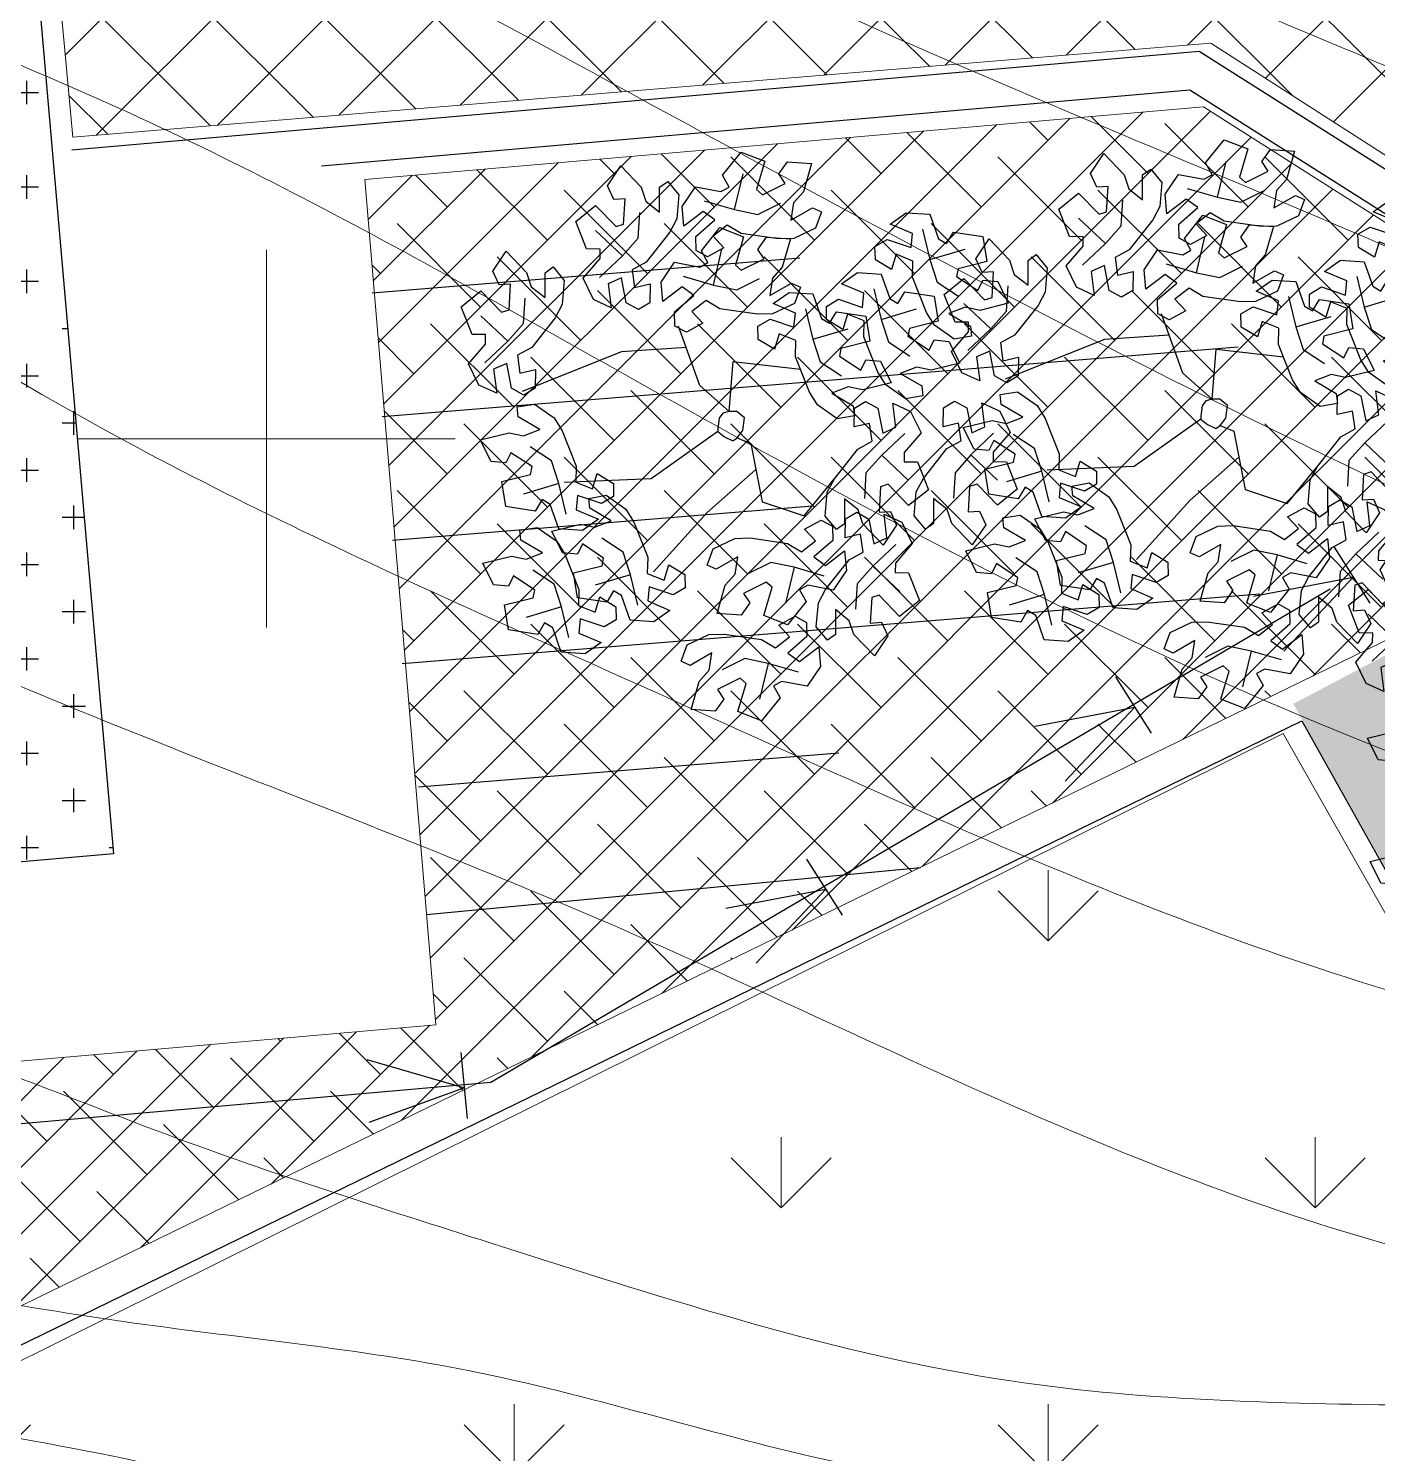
# Model space of a CAD drawing. Header units: millimetres. Extents: x 5637 to 6048, y 3385 to 3927.
# Drawn here: x 5714.48 to 5725.2, y 3628.19 to 3639.51 of the extents above; entities that cross this region are included whole.
import ezdxf

# ---------------------------------------------------------------- set-up
doc = ezdxf.new("R2010")
doc.units = ezdxf.units.MM
doc.layers.add('Contour Lines', color=253, linetype='Continuous')
doc.layers.add('net', color=250, linetype='Continuous')
doc.layers.add('dr', color=7, linetype='Continuous', lineweight=30, true_color=0x424d8a)
for name, color, linetype, lineweight in [('ground 1', 7, 'Continuous', 30), ('hatch', 253, 'Continuous', 13), ('project gr', 250, 'Continuous', 30), ('road', 19, 'Continuous', 30)]:
    doc.layers.add(name, color=color, linetype=linetype, lineweight=lineweight)
doc.layers.add('plants1', color=7, linetype='Continuous', true_color=0x89ee5d)
pattern_1 = [(45, (2816.3681, -1263.7476), (-0.265165043, 0.265165043), []), (135, (2816.3681, -1263.7476), (-0.79549513, 0.265165043), [0.9375, -0.5625])]

# ---------------------------------------------------------------- blocks, each defined once
blk = doc.blocks.new('net')
at = {"layer": 'ground 1', "color": 3, "lineweight": 15}
for p, q in [((0, 3), (0, -3)), ((0, 0), (-3, 0)), ((0, 0), (3, 0))]:
    blk.add_line(p, q, dxfattribs=at)
blk = doc.blocks.new('212')
at = {"color": 48, "linetype": 'Continuous'}
for p, q in [((2813.16, 4856.989), (2813.307, 4857.173)), ((2813.307, 4857.173), (2813.495, 4857.1)), ((2813.495, 4857.1), (2813.43, 4856.875)), ((2813.608, 4857), (2813.677, 4857.096)), ((2813.677, 4857.096), (2813.867, 4857.083)), ((2812.246, 4856.905), (2812.352, 4857.064)), ((2812.352, 4857.064), (2812.514, 4856.895)), ((2813.212, 4856.895), (2813.16, 4856.989)), ((2813.16, 4856.989), (2813.16, 4856.989)), ((2813.255, 4856.716), (2813.323, 4857.001)), ((2813.658, 4856.924), (2813.608, 4857)), ((2813.867, 4857.083), (2813.802, 4856.858)), ((2812.295, 4856.797), (2812.246, 4856.905)), ((2812.514, 4856.895), (2812.551, 4856.783)), ((2812.66, 4856.894), (2812.725, 4856.94)), ((2812.66, 4856.696), (2812.66, 4856.894)), ((2812.725, 4856.94), (2812.813, 4856.833)), ((2812.838, 4856.74), (2812.944, 4856.897)), ((2812.944, 4856.897), (2813.146, 4856.859)), ((2813.146, 4856.859), (2813.212, 4856.895)), ((2813.43, 4856.875), (2813.477, 4856.833)), ((2813.477, 4856.833), (2813.658, 4856.924)), ((2811.994, 4856.623), (2812.151, 4856.749)), ((2812.151, 4856.749), (2812.314, 4856.581)), ((2812.386, 4856.803), (2812.295, 4856.797)), ((2812.374, 4856.601), (2812.386, 4856.803)), ((2812.551, 4856.783), (2812.66, 4856.696)), ((2812.813, 4856.833), (2812.797, 4856.642)), ((2813.015, 4856.787), (2813.255, 4856.716)), ((2813.44, 4856.678), (2813.621, 4856.768)), ((2813.724, 4856.77), (2813.703, 4856.632)), ((2813.802, 4856.858), (2813.724, 4856.77)), ((2812.49, 4856.49), (2812.502, 4856.693)), ((2812.797, 4856.642), (2812.74, 4856.536)), ((2812.853, 4856.586), (2812.838, 4856.74)), ((2813.006, 4856.701), (2812.853, 4856.586)), ((2813.098, 4856.635), (2813.006, 4856.701)), ((2813.255, 4856.716), (2813.44, 4856.678)), ((2813.703, 4856.632), (2813.875, 4856.731)), ((2813.875, 4856.731), (2813.947, 4856.699)), ((2813.947, 4856.699), (2813.899, 4856.569)), ((2814.492, 4856.602), (2814.619, 4856.692)), ((2814.619, 4856.692), (2814.808, 4856.679)), ((2814.808, 4856.679), (2814.876, 4856.485)), ((2812.08, 4856.404), (2811.994, 4856.623)), ((2812.364, 4856.35), (2812.151, 4856.551)), ((2812.314, 4856.581), (2812.374, 4856.601)), ((2812.74, 4856.536), (2812.554, 4856.3)), ((2812.947, 4856.502), (2813.098, 4856.635)), ((2812.992, 4856.389), (2813.139, 4856.573)), ((2813.197, 4856.594), (2813.085, 4856.506)), ((2813.139, 4856.573), (2813.327, 4856.501)), ((2813.307, 4856.527), (2813.197, 4856.594)), ((2813.605, 4856.484), (2813.307, 4856.527)), ((2813.899, 4856.569), (2813.725, 4856.487)), ((2814.669, 4856.527), (2814.492, 4856.602)), ((2814.658, 4856.414), (2814.669, 4856.527)), ((2814.748, 4856.562), (2814.806, 4856.319)), ((2814.94, 4856.446), (2814.995, 4856.538)), ((2814.995, 4856.538), (2814.995, 4856.538)), ((2814.995, 4856.538), (2815.228, 4856.503)), ((2812.364, 4856.35), (2812.49, 4856.49)), ((2812.949, 4856.391), (2812.947, 4856.502)), ((2812.947, 4856.502), (2812.947, 4856.502)), ((2813.171, 4856.413), (2813.04, 4856.341)), ((2813.085, 4856.506), (2813.171, 4856.413)), ((2813.327, 4856.501), (2813.262, 4856.276)), ((2813.44, 4856.4), (2813.509, 4856.497)), ((2813.509, 4856.497), (2813.699, 4856.484)), ((2813.725, 4856.487), (2813.605, 4856.484)), ((2813.699, 4856.484), (2813.634, 4856.259)), ((2814.371, 4856.422), (2814.467, 4856.479)), ((2814.374, 4856.318), (2814.371, 4856.422)), ((2814.467, 4856.479), (2814.467, 4856.479)), ((2814.467, 4856.479), (2814.658, 4856.414)), ((2814.876, 4856.485), (2814.94, 4856.446)), ((2815.228, 4856.503), (2815.259, 4856.304)), ((2811.335, 4856.226), (2811.441, 4856.385)), ((2811.441, 4856.385), (2811.603, 4856.216)), ((2812.052, 4856.172), (2812.186, 4856.327)), ((2812.187, 4856.402), (2812.08, 4856.404)), ((2812.08, 4856.404), (2812.08, 4856.404)), ((2812.182, 4856.178), (2812.364, 4856.35)), ((2812.186, 4856.327), (2812.187, 4856.402)), ((2812.554, 4856.3), (2812.441, 4856.239)), ((2812.671, 4856.141), (2812.777, 4856.298)), ((2812.777, 4856.298), (2812.979, 4856.26)), ((2813.04, 4856.341), (2812.949, 4856.391)), ((2812.979, 4856.26), (2813.044, 4856.296)), ((2813.044, 4856.296), (2812.992, 4856.389)), ((2812.992, 4856.389), (2812.992, 4856.389)), ((2813.087, 4856.116), (2813.155, 4856.402)), ((2813.309, 4856.234), (2813.49, 4856.324)), ((2813.49, 4856.324), (2813.44, 4856.4)), ((2814.502, 4856.24), (2814.374, 4856.318)), ((2814.539, 4856.361), (2814.502, 4856.24)), ((2814.672, 4856.308), (2814.539, 4856.361)), ((2814.669, 4856.18), (2814.672, 4856.308)), ((2814.806, 4856.319), (2815.087, 4856.403)), ((2814.806, 4856.319), (2814.865, 4856.14)), ((2815.259, 4856.304), (2815.031, 4856.247)), ((2811.384, 4856.118), (2811.335, 4856.226)), ((2811.603, 4856.216), (2811.64, 4856.104)), ((2811.749, 4856.017), (2811.75, 4856.215)), ((2811.75, 4856.215), (2811.814, 4856.261)), ((2811.814, 4856.261), (2811.902, 4856.154)), ((2812.441, 4856.239), (2812.461, 4856.097)), ((2812.847, 4856.188), (2813.087, 4856.116)), ((2813.262, 4856.276), (2813.309, 4856.234)), ((2813.634, 4856.259), (2813.556, 4856.171)), ((2814.106, 4856.127), (2814.232, 4856.217)), ((2814.232, 4856.217), (2814.421, 4856.204)), ((2814.421, 4856.204), (2814.489, 4856.01)), ((2815.031, 4856.247), (2815.019, 4856.186)), ((2815.019, 4856.186), (2815.188, 4856.074)), ((2811.083, 4855.944), (2811.24, 4856.07)), ((2811.24, 4856.07), (2811.403, 4855.901)), ((2811.475, 4856.124), (2811.384, 4856.118)), ((2811.463, 4855.921), (2811.475, 4856.124)), ((2811.64, 4856.104), (2811.749, 4856.017)), ((2811.902, 4856.154), (2811.886, 4855.963)), ((2812.135, 4856.001), (2812.052, 4856.172)), ((2812.356, 4856.174), (2812.252, 4856.127)), ((2812.252, 4856.127), (2812.276, 4855.937)), ((2812.395, 4855.976), (2812.356, 4856.174)), ((2812.461, 4856.097), (2812.584, 4856.126)), ((2812.584, 4856.126), (2812.581, 4855.976)), ((2812.685, 4855.986), (2812.671, 4856.141)), ((2812.838, 4856.102), (2812.685, 4855.986)), ((2812.931, 4856.035), (2812.838, 4856.102)), ((2813.087, 4856.116), (2813.272, 4856.078)), ((2813.272, 4856.078), (2813.453, 4856.169)), ((2813.556, 4856.171), (2813.535, 4856.033)), ((2813.535, 4856.033), (2813.707, 4856.132)), ((2813.707, 4856.132), (2813.779, 4856.099)), ((2813.779, 4856.099), (2813.731, 4855.969)), ((2814.282, 4856.052), (2814.106, 4856.127)), ((2814.361, 4856.087), (2814.419, 4855.844)), ((2814.78, 4855.9), (2814.669, 4856.18)), ((2814.865, 4856.14), (2815.034, 4856.028)), ((2815.188, 4856.074), (2815.228, 4856.156)), ((2815.228, 4856.156), (2815.346, 4856.144)), ((2815.346, 4856.144), (2815.43, 4855.972)), ((2811.579, 4855.811), (2811.591, 4856.014)), ((2811.886, 4855.963), (2811.829, 4855.857)), ((2812.276, 4855.937), (2812.135, 4856.001)), ((2812.493, 4855.922), (2812.395, 4855.976)), ((2812.395, 4855.976), (2812.395, 4855.976)), ((2812.581, 4855.976), (2812.493, 4855.922)), ((2812.779, 4855.903), (2812.931, 4856.035)), ((2813.029, 4855.995), (2812.917, 4855.906)), ((2813.139, 4855.928), (2813.029, 4855.995)), ((2813.731, 4855.969), (2813.557, 4855.888)), ((2813.562, 4855.969), (2813.689, 4856.059)), ((2813.739, 4855.894), (2813.562, 4855.969)), ((2813.689, 4856.059), (2813.878, 4856.046)), ((2813.878, 4856.046), (2813.946, 4855.852)), ((2813.985, 4855.946), (2814.08, 4856.004)), ((2814.08, 4856.004), (2814.08, 4856.004)), ((2814.08, 4856.004), (2814.271, 4855.939)), ((2814.271, 4855.939), (2814.282, 4856.052)), ((2814.489, 4856.01), (2814.553, 4855.971)), ((2814.553, 4855.971), (2814.608, 4856.063)), ((2814.608, 4856.063), (2814.608, 4856.063)), ((2814.608, 4856.063), (2814.841, 4856.028)), ((2814.841, 4856.028), (2814.872, 4855.829)), ((2815.43, 4855.972), (2815.203, 4855.916)), ((2811.169, 4855.725), (2811.083, 4855.944)), ((2811.453, 4855.67), (2811.24, 4855.872)), ((2811.403, 4855.901), (2811.463, 4855.921)), ((2811.829, 4855.857), (2811.643, 4855.621)), ((2812.781, 4855.791), (2812.779, 4855.903)), ((2812.779, 4855.903), (2812.779, 4855.903)), ((2812.917, 4855.906), (2813.003, 4855.814)), ((2813.437, 4855.885), (2813.139, 4855.928)), ((2813.557, 4855.888), (2813.437, 4855.885)), ((2813.441, 4855.789), (2813.537, 4855.846)), ((2813.537, 4855.846), (2813.537, 4855.846)), ((2813.537, 4855.846), (2813.727, 4855.781)), ((2813.727, 4855.781), (2813.739, 4855.894)), ((2813.818, 4855.929), (2813.876, 4855.686)), ((2813.946, 4855.852), (2814.01, 4855.813)), ((2813.987, 4855.843), (2813.985, 4855.946)), ((2814.115, 4855.765), (2813.987, 4855.843)), ((2814.01, 4855.813), (2814.065, 4855.905)), ((2814.065, 4855.905), (2814.065, 4855.905)), ((2814.065, 4855.905), (2814.298, 4855.87)), ((2814.152, 4855.886), (2814.115, 4855.765)), ((2814.285, 4855.833), (2814.152, 4855.886)), ((2814.298, 4855.87), (2814.329, 4855.671)), ((2814.419, 4855.844), (2814.701, 4855.928)), ((2814.419, 4855.844), (2814.479, 4855.665)), ((2814.843, 4855.798), (2814.78, 4855.9)), ((2815.088, 4855.94), (2814.958, 4855.89)), ((2814.958, 4855.89), (2815.129, 4855.79)), ((2815.203, 4855.916), (2815.088, 4855.94)), ((2811.453, 4855.67), (2811.579, 4855.811)), ((2812.872, 4855.742), (2812.781, 4855.791)), ((2812.978, 4855.318), (2812.811, 4855.791)), ((2813.003, 4855.814), (2812.872, 4855.742)), ((2813.444, 4855.685), (2813.441, 4855.789)), ((2813.876, 4855.686), (2814.157, 4855.77)), ((2814.282, 4855.705), (2814.285, 4855.833)), ((2814.645, 4855.772), (2814.632, 4855.711)), ((2814.872, 4855.829), (2814.645, 4855.772)), ((2815, 4855.688), (2814.843, 4855.798)), ((2815.129, 4855.79), (2815.137, 4855.711)), ((2811.141, 4855.492), (2811.275, 4855.648)), ((2811.276, 4855.723), (2811.169, 4855.725)), ((2811.169, 4855.725), (2811.169, 4855.725)), ((2811.271, 4855.499), (2811.453, 4855.67)), ((2811.275, 4855.648), (2811.276, 4855.723)), ((2811.643, 4855.621), (2811.53, 4855.56)), ((2812.872, 4855.62), (2812.357, 4855.587)), ((2813.572, 4855.607), (2813.444, 4855.685)), ((2813.609, 4855.728), (2813.572, 4855.607)), ((2813.742, 4855.675), (2813.609, 4855.728)), ((2813.739, 4855.547), (2813.742, 4855.675)), ((2813.876, 4855.686), (2813.935, 4855.507)), ((2814.329, 4855.671), (2814.101, 4855.614)), ((2814.393, 4855.425), (2814.282, 4855.705)), ((2814.479, 4855.665), (2814.648, 4855.553)), ((2814.632, 4855.711), (2814.801, 4855.599)), ((2814.801, 4855.599), (2814.842, 4855.681)), ((2814.842, 4855.681), (2814.959, 4855.669)), ((2814.959, 4855.669), (2815.044, 4855.497)), ((2815.137, 4855.711), (2815, 4855.688)), ((2811.53, 4855.56), (2811.55, 4855.418)), ((2812.357, 4855.587), (2811.568, 4855.27)), ((2813.213, 4855.112), (2813.244, 4855.51)), ((2813.244, 4855.51), (2813.778, 4855.448)), ((2813.85, 4855.267), (2813.739, 4855.547)), ((2813.935, 4855.507), (2814.104, 4855.395)), ((2814.101, 4855.614), (2814.089, 4855.553)), ((2814.089, 4855.553), (2814.258, 4855.441)), ((2814.258, 4855.441), (2814.298, 4855.523)), ((2814.298, 4855.523), (2814.416, 4855.511)), ((2814.416, 4855.511), (2814.5, 4855.339)), ((2811.224, 4855.322), (2811.141, 4855.492)), ((2811.445, 4855.494), (2811.341, 4855.448)), ((2811.341, 4855.448), (2811.365, 4855.257)), ((2811.484, 4855.297), (2811.445, 4855.494)), ((2811.55, 4855.418), (2811.673, 4855.447)), ((2811.673, 4855.447), (2811.67, 4855.297)), ((2814.456, 4855.323), (2814.393, 4855.425)), ((2814.701, 4855.465), (2814.571, 4855.415)), ((2814.571, 4855.415), (2814.743, 4855.315)), ((2814.817, 4855.441), (2814.701, 4855.465)), ((2815.044, 4855.497), (2814.817, 4855.441)), ((2811.365, 4855.257), (2811.224, 4855.322)), ((2811.582, 4855.243), (2811.484, 4855.297)), ((2811.484, 4855.297), (2811.484, 4855.297)), ((2811.67, 4855.297), (2811.582, 4855.243)), ((2814.158, 4855.307), (2814.028, 4855.257)), ((2814.273, 4855.284), (2814.158, 4855.307)), ((2814.5, 4855.339), (2814.273, 4855.284)), ((2814.614, 4855.213), (2814.456, 4855.323)), ((2814.743, 4855.315), (2814.75, 4855.236)), ((2811.529, 4855.148), (2811.665, 4855.171)), ((2811.665, 4855.171), (2811.823, 4855.062)), ((2813.913, 4855.165), (2813.85, 4855.267)), ((2814.07, 4855.055), (2813.913, 4855.165)), ((2814.028, 4855.257), (2814.199, 4855.157)), ((2814.208, 4855.138), (2814.296, 4855.192)), ((2814.296, 4855.192), (2814.394, 4855.138)), ((2814.537, 4854.988), (2814.513, 4855.178)), ((2814.513, 4855.178), (2814.654, 4855.113)), ((2814.75, 4855.236), (2814.614, 4855.213)), ((2814.915, 4855.141), (2815.004, 4855.195)), ((2815.004, 4855.195), (2815.101, 4855.141)), ((2815.244, 4854.99), (2815.221, 4855.18)), ((2815.221, 4855.18), (2815.362, 4855.116)), ((2811.536, 4855.069), (2811.529, 4855.148)), ((2811.708, 4854.97), (2811.536, 4855.069)), ((2811.823, 4855.062), (2811.886, 4854.959)), ((2813.133, 4855.059), (2813.122, 4854.977)), ((2813.162, 4855.099), (2813.133, 4855.059)), ((2813.213, 4855.112), (2813.162, 4855.099)), ((2813.274, 4855.111), (2813.213, 4855.112)), ((2813.334, 4855.062), (2813.274, 4855.111)), ((2813.321, 4854.962), (2813.334, 4855.062)), ((2814.207, 4855.079), (2814.07, 4855.055)), ((2814.199, 4855.157), (2814.207, 4855.079)), ((2814.205, 4854.989), (2814.208, 4855.138)), ((2814.394, 4855.138), (2814.394, 4855.138)), ((2814.394, 4855.138), (2814.433, 4854.941)), ((2814.654, 4855.113), (2814.737, 4854.943)), ((2814.912, 4854.991), (2814.915, 4855.141)), ((2815.101, 4855.141), (2815.101, 4855.141)), ((2815.101, 4855.141), (2815.14, 4854.943)), ((2815.362, 4855.116), (2815.445, 4854.945)), ((2811.235, 4854.887), (2811.463, 4854.943)), ((2811.463, 4854.943), (2811.578, 4854.919)), ((2811.578, 4854.919), (2811.708, 4854.97)), ((2811.886, 4854.959), (2811.997, 4854.679)), ((2813.121, 4854.953), (2812.593, 4854.577)), ((2813.122, 4854.977), (2813.121, 4854.953)), ((2813.121, 4854.953), (2813.175, 4854.911)), ((2813.276, 4854.903), (2813.321, 4854.962)), ((2814.328, 4855.017), (2814.205, 4854.989)), ((2814.348, 4854.876), (2814.328, 4855.017)), ((2814.433, 4854.941), (2814.537, 4854.988)), ((2814.737, 4854.943), (2814.603, 4854.787)), ((2815.035, 4855.02), (2814.912, 4854.991)), ((2815.056, 4854.878), (2815.035, 4855.02)), ((2815.314, 4854.939), (2815.133, 4854.767)), ((2815.14, 4854.943), (2815.244, 4854.99)), ((2815.445, 4854.945), (2815.311, 4854.789)), ((2811.32, 4854.715), (2811.235, 4854.887)), ((2811.801, 4854.719), (2811.632, 4854.831)), ((2813.175, 4854.911), (2813.241, 4854.88)), ((2813.241, 4854.88), (2813.276, 4854.903)), ((2813.276, 4854.903), (2813.384, 4854.859)), ((2813.384, 4854.859), (2813.474, 4854.394)), ((2814.235, 4854.814), (2814.348, 4854.876)), ((2814.607, 4854.937), (2814.425, 4854.765)), ((2814.943, 4854.817), (2815.056, 4854.878)), ((2811.438, 4854.704), (2811.32, 4854.715)), ((2811.478, 4854.785), (2811.438, 4854.704)), ((2811.647, 4854.674), (2811.478, 4854.785)), ((2811.86, 4854.54), (2811.801, 4854.719)), ((2814.049, 4854.578), (2814.235, 4854.814)), ((2814.425, 4854.765), (2814.299, 4854.624)), ((2814.425, 4854.765), (2814.638, 4854.563)), ((2814.603, 4854.787), (2814.602, 4854.712)), ((2814.602, 4854.712), (2814.709, 4854.711)), ((2814.709, 4854.711), (2814.709, 4854.711)), ((2814.709, 4854.711), (2814.795, 4854.491)), ((2814.757, 4854.58), (2814.943, 4854.817)), ((2815.133, 4854.767), (2815.007, 4854.626)), ((2815.133, 4854.767), (2815.345, 4854.566)), ((2815.311, 4854.789), (2815.309, 4854.715)), ((2815.309, 4854.715), (2815.416, 4854.713)), ((2815.416, 4854.713), (2815.416, 4854.713)), ((2815.416, 4854.713), (2815.502, 4854.494)), ((2811.407, 4854.556), (2811.635, 4854.612)), ((2811.635, 4854.612), (2811.647, 4854.674)), ((2811.997, 4854.679), (2811.994, 4854.551)), ((2812.127, 4854.498), (2812.164, 4854.619)), ((2812.164, 4854.619), (2812.292, 4854.541)), ((2813.424, 4854.652), (2813.038, 4854.309)), ((2813.809, 4854.284), (2814.091, 4854.631)), ((2814.299, 4854.624), (2814.287, 4854.422)), ((2815.007, 4854.626), (2814.995, 4854.424)), ((2811.438, 4854.357), (2811.407, 4854.556)), ((2811.86, 4854.54), (2811.579, 4854.456)), ((2811.918, 4854.297), (2811.86, 4854.54)), ((2812.593, 4854.577), (2811.902, 4854.548)), ((2811.994, 4854.551), (2812.127, 4854.498)), ((2812.292, 4854.541), (2812.294, 4854.438)), ((2813.992, 4854.472), (2814.049, 4854.578)), ((2814.416, 4854.514), (2814.403, 4854.312)), ((2814.475, 4854.534), (2814.416, 4854.514)), ((2814.638, 4854.365), (2814.475, 4854.534)), ((2814.795, 4854.491), (2814.638, 4854.365)), ((2814.699, 4854.475), (2814.757, 4854.58)), ((2815.123, 4854.516), (2815.111, 4854.314)), ((2815.183, 4854.536), (2815.123, 4854.516)), ((2815.345, 4854.367), (2815.183, 4854.536)), ((2815.502, 4854.494), (2815.345, 4854.367)), ((2811.726, 4854.413), (2811.671, 4854.321)), ((2811.79, 4854.374), (2811.726, 4854.413)), ((2811.858, 4854.18), (2811.79, 4854.374)), ((2812.008, 4854.445), (2811.997, 4854.332)), ((2812.199, 4854.38), (2812.008, 4854.445)), ((2812.097, 4854.422), (2812.234, 4854.446)), ((2812.105, 4854.344), (2812.097, 4854.422)), ((2812.294, 4854.438), (2812.199, 4854.38)), ((2812.199, 4854.38), (2812.199, 4854.38)), ((2812.234, 4854.446), (2812.391, 4854.336)), ((2813.474, 4854.394), (2813.809, 4854.284)), ((2813.976, 4854.281), (2813.992, 4854.472)), ((2814.238, 4854.331), (2814.129, 4854.419)), ((2814.129, 4854.419), (2814.129, 4854.22)), ((2814.683, 4854.283), (2814.699, 4854.475)), ((2814.945, 4854.334), (2814.836, 4854.421)), ((2814.836, 4854.421), (2814.836, 4854.223)), ((2811.671, 4854.321), (2811.438, 4854.357)), ((2811.671, 4854.321), (2811.671, 4854.321)), ((2811.997, 4854.332), (2812.173, 4854.257)), ((2812.276, 4854.244), (2812.105, 4854.344)), ((2812.391, 4854.336), (2812.454, 4854.234)), ((2813.038, 4854.309), (2812.612, 4853.837)), ((2814.064, 4854.174), (2813.976, 4854.281)), ((2814.134, 4854.108), (2814.137, 4854.258)), ((2814.137, 4854.258), (2814.226, 4854.312)), ((2814.226, 4854.312), (2814.323, 4854.257)), ((2814.275, 4854.22), (2814.238, 4854.331)), ((2814.403, 4854.312), (2814.494, 4854.317)), ((2814.466, 4854.107), (2814.443, 4854.297)), ((2814.443, 4854.297), (2814.584, 4854.233)), ((2814.494, 4854.317), (2814.543, 4854.21)), ((2814.772, 4854.177), (2814.683, 4854.283)), ((2814.982, 4854.222), (2814.945, 4854.334)), ((2815.111, 4854.314), (2815.202, 4854.32)), ((2815.202, 4854.32), (2815.251, 4854.212)), ((2811.549, 4854.168), (2811.686, 4854.191)), ((2811.557, 4854.089), (2811.549, 4854.168)), ((2811.686, 4854.191), (2811.843, 4854.082)), ((2811.803, 4854.162), (2812.031, 4854.217)), ((2811.888, 4853.99), (2811.803, 4854.162)), ((2812.047, 4854.167), (2811.858, 4854.18)), ((2812.031, 4854.217), (2812.146, 4854.194)), ((2812.173, 4854.257), (2812.047, 4854.167)), ((2812.146, 4854.194), (2812.276, 4854.244)), ((2812.454, 4854.234), (2812.565, 4853.954)), ((2813.812, 4854.177), (2813.943, 4854.249)), ((2813.899, 4854.085), (2813.812, 4854.177)), ((2813.943, 4854.249), (2814.034, 4854.2)), ((2814.034, 4854.2), (2814.036, 4854.088)), ((2814.129, 4854.22), (2814.064, 4854.174)), ((2814.437, 4854.051), (2814.275, 4854.22)), ((2814.323, 4854.257), (2814.323, 4854.257)), ((2814.323, 4854.257), (2814.362, 4854.06)), ((2814.543, 4854.21), (2814.437, 4854.051)), ((2814.584, 4854.233), (2814.667, 4854.062)), ((2814.836, 4854.223), (2814.772, 4854.177)), ((2815.144, 4854.053), (2814.982, 4854.222)), ((2815.251, 4854.212), (2815.144, 4854.053)), ((2811.728, 4853.989), (2811.557, 4854.089)), ((2811.843, 4854.082), (2811.906, 4853.979)), ((2812.046, 4854.06), (2812.006, 4853.978)), ((2812.215, 4853.948), (2812.046, 4854.06)), ((2812.369, 4853.994), (2812.2, 4854.106)), ((2813.085, 4854.022), (2813.258, 4854.104)), ((2813.258, 4854.104), (2813.379, 4854.107)), ((2813.379, 4854.107), (2813.676, 4854.063)), ((2813.676, 4854.063), (2813.786, 4853.996)), ((2813.786, 4853.996), (2813.899, 4854.085)), ((2814.036, 4854.088), (2813.885, 4853.956)), ((2814.036, 4854.088), (2814.036, 4854.088)), ((2814.257, 4854.137), (2814.134, 4854.108)), ((2814.278, 4853.995), (2814.257, 4854.137)), ((2814.536, 4854.056), (2814.355, 4853.884)), ((2814.362, 4854.06), (2814.466, 4854.107)), ((2814.667, 4854.062), (2814.533, 4853.906)), ((2811.256, 4853.907), (2811.483, 4853.963)), ((2811.483, 4853.963), (2811.598, 4853.939)), ((2811.598, 4853.939), (2811.728, 4853.989)), ((2812.006, 4853.978), (2811.888, 4853.99)), ((2811.906, 4853.979), (2812.017, 4853.699)), ((2812.203, 4853.887), (2812.215, 4853.948)), ((2812.428, 4853.815), (2812.369, 4853.994)), ((2812.565, 4853.954), (2812.562, 4853.826)), ((2813.037, 4853.892), (2813.085, 4854.022)), ((2813.281, 4853.958), (2813.109, 4853.859)), ((2813.259, 4853.82), (2813.281, 4853.958)), ((2813.885, 4853.956), (2813.977, 4853.889)), ((2813.977, 4853.889), (2814.13, 4854.005)), ((2813.979, 4853.697), (2814.165, 4853.933)), ((2814.13, 4854.005), (2814.145, 4853.85)), ((2814.165, 4853.933), (2814.278, 4853.995)), ((2811.34, 4853.735), (2811.256, 4853.907)), ((2811.498, 4853.805), (2811.458, 4853.724)), ((2811.667, 4853.693), (2811.498, 4853.805)), ((2811.821, 4853.739), (2811.652, 4853.851)), ((2811.975, 4853.83), (2812.203, 4853.887)), ((2812.006, 4853.631), (2811.975, 4853.83)), ((2812.428, 4853.815), (2812.147, 4853.731)), ((2812.486, 4853.572), (2812.428, 4853.815)), ((2812.562, 4853.826), (2812.695, 4853.773)), ((2812.695, 4853.773), (2812.732, 4853.894)), ((2812.732, 4853.894), (2812.86, 4853.816)), ((2812.86, 4853.816), (2812.863, 4853.712)), ((2813.109, 4853.859), (2813.037, 4853.892)), ((2813.181, 4853.732), (2813.259, 4853.82)), ((2813.544, 4853.913), (2813.362, 4853.823)), ((2813.729, 4853.875), (2813.544, 4853.913)), ((2813.729, 4853.875), (2813.66, 4853.589)), ((2813.968, 4853.803), (2813.729, 4853.875)), ((2814.145, 4853.85), (2814.039, 4853.693)), ((2814.355, 4853.884), (2814.229, 4853.743)), ((2814.355, 4853.884), (2814.568, 4853.682)), ((2814.533, 4853.906), (2814.531, 4853.832)), ((2814.531, 4853.832), (2814.638, 4853.83)), ((2814.638, 4853.83), (2814.638, 4853.83)), ((2814.638, 4853.83), (2814.724, 4853.611)), ((2811.458, 4853.724), (2811.34, 4853.735)), ((2811.655, 4853.632), (2811.667, 4853.693)), ((2811.88, 4853.56), (2811.821, 4853.739)), ((2812.017, 4853.699), (2812.014, 4853.571)), ((2812.576, 4853.72), (2812.565, 4853.607)), ((2812.767, 4853.655), (2812.576, 4853.72)), ((2812.863, 4853.712), (2812.767, 4853.655)), ((2813.116, 4853.507), (2813.181, 4853.732)), ((2813.507, 4853.757), (2813.325, 4853.667)), ((2813.489, 4853.49), (2813.554, 4853.715)), ((2813.554, 4853.715), (2813.507, 4853.757)), ((2813.837, 4853.731), (2813.771, 4853.695)), ((2813.771, 4853.695), (2813.823, 4853.602)), ((2814.039, 4853.693), (2813.837, 4853.731)), ((2813.921, 4853.591), (2813.979, 4853.697)), ((2814.229, 4853.743), (2814.217, 4853.541)), ((2811.427, 4853.575), (2811.655, 4853.632)), ((2812.239, 4853.596), (2812.006, 4853.631)), ((2812.147, 4853.518), (2812.184, 4853.639)), ((2812.184, 4853.639), (2812.312, 4853.561)), ((2812.294, 4853.688), (2812.239, 4853.596)), ((2812.239, 4853.596), (2812.239, 4853.596)), ((2812.358, 4853.649), (2812.294, 4853.688)), ((2812.426, 4853.455), (2812.358, 4853.649)), ((2812.565, 4853.607), (2812.742, 4853.532)), ((2812.767, 4853.655), (2812.767, 4853.655)), ((2813.376, 4853.591), (2813.307, 4853.495)), ((2813.325, 4853.667), (2813.376, 4853.591)), ((2813.823, 4853.602), (2813.676, 4853.418)), ((2813.823, 4853.602), (2813.823, 4853.602)), ((2813.905, 4853.4), (2813.921, 4853.591)), ((2814.345, 4853.633), (2814.333, 4853.431)), ((2814.405, 4853.653), (2814.345, 4853.633)), ((2814.567, 4853.484), (2814.405, 4853.653)), ((2814.724, 4853.611), (2814.567, 4853.484)), ((2811.458, 4853.376), (2811.427, 4853.575)), ((2811.88, 4853.56), (2811.599, 4853.476)), ((2811.938, 4853.317), (2811.88, 4853.56)), ((2812.014, 4853.571), (2812.147, 4853.518)), ((2812.028, 4853.465), (2812.017, 4853.352)), ((2812.219, 4853.4), (2812.028, 4853.465)), ((2812.312, 4853.561), (2812.315, 4853.458)), ((2812.742, 4853.532), (2812.615, 4853.442)), ((2813.307, 4853.495), (2813.116, 4853.507)), ((2813.676, 4853.418), (2813.489, 4853.49)), ((2813.606, 4853.414), (2813.737, 4853.486)), ((2813.737, 4853.486), (2813.828, 4853.436)), ((2814.167, 4853.45), (2814.058, 4853.538)), ((2814.058, 4853.538), (2814.058, 4853.34)), ((2811.691, 4853.341), (2811.458, 4853.376)), ((2811.746, 4853.433), (2811.691, 4853.341)), ((2811.81, 4853.394), (2811.746, 4853.433)), ((2811.878, 4853.2), (2811.81, 4853.394)), ((2812.315, 4853.458), (2812.219, 4853.4)), ((2812.219, 4853.4), (2812.219, 4853.4)), ((2812.615, 4853.442), (2812.426, 4853.455)), ((2813.692, 4853.321), (2813.606, 4853.414)), ((2813.828, 4853.436), (2813.83, 4853.325)), ((2813.994, 4853.294), (2813.905, 4853.4)), ((2814.204, 4853.339), (2814.167, 4853.45)), ((2814.333, 4853.431), (2814.424, 4853.437)), ((2814.424, 4853.437), (2814.473, 4853.329)), ((2811.691, 4853.341), (2811.691, 4853.341)), ((2812.017, 4853.352), (2812.194, 4853.277)), ((2812.194, 4853.277), (2812.067, 4853.187)), ((2812.83, 4853.128), (2812.878, 4853.258)), ((2812.878, 4853.258), (2813.052, 4853.34)), ((2813.052, 4853.34), (2813.172, 4853.343)), ((2813.172, 4853.343), (2813.47, 4853.3)), ((2813.47, 4853.3), (2813.58, 4853.233)), ((2813.58, 4853.233), (2813.692, 4853.321)), ((2813.83, 4853.325), (2813.678, 4853.192)), ((2813.771, 4853.126), (2813.924, 4853.241)), ((2813.83, 4853.325), (2813.83, 4853.325)), ((2813.924, 4853.241), (2813.939, 4853.087)), ((2814.058, 4853.34), (2813.994, 4853.294)), ((2814.366, 4853.17), (2814.204, 4853.339)), ((2814.473, 4853.329), (2814.366, 4853.17)), ((2812.067, 4853.187), (2811.878, 4853.2)), ((2812.902, 4853.095), (2812.83, 4853.128)), ((2813.074, 4853.194), (2812.902, 4853.095)), ((2813.053, 4853.056), (2813.074, 4853.194)), ((2813.337, 4853.149), (2813.156, 4853.059)), ((2813.522, 4853.111), (2813.337, 4853.149)), ((2813.678, 4853.192), (2813.771, 4853.126)), ((2812.975, 4852.968), (2813.053, 4853.056)), ((2813.522, 4853.111), (2813.454, 4852.826)), ((2813.762, 4853.04), (2813.522, 4853.111)), ((2813.939, 4853.087), (2813.832, 4852.929)), ((2812.91, 4852.744), (2812.975, 4852.968)), ((2813.3, 4852.994), (2813.119, 4852.903)), ((2813.119, 4852.903), (2813.169, 4852.827)), ((2813.282, 4852.727), (2813.347, 4852.952)), ((2813.347, 4852.952), (2813.3, 4852.994)), ((2813.63, 4852.967), (2813.565, 4852.932)), ((2813.565, 4852.932), (2813.617, 4852.838)), ((2813.832, 4852.929), (2813.63, 4852.967)), ((2813.169, 4852.827), (2813.1, 4852.731)), ((2813.617, 4852.838), (2813.47, 4852.654)), ((2813.617, 4852.838), (2813.617, 4852.838)), ((2813.1, 4852.731), (2812.91, 4852.744)), ((2813.47, 4852.654), (2813.282, 4852.727))]:
    blk.add_line(p, q, dxfattribs=at)
at = {"layer": 'plants1', "color": 48, "linetype": 'Continuous'}
blk.add_line((2813.213, 4855.112), (2812.978, 4855.318), dxfattribs=at)

msp = doc.modelspace()

# ---------------------------------------------------------------- hatches: boundary and pattern name
at = {"layer": 'hatch'}
h = msp.add_hatch(dxfattribs=at)
h.set_pattern_fill('ANSI37', color=256, scale=5, style=0)
h.set_pattern_definition([(45, (2816.3681, -1263.7476), (-0.44194174, 0.44194174), []), (135, (2816.3681, -1263.7476), (-0.44194174, -0.44194174), [])])
h.paths.add_polyline_path([(5722.503, 3655.724), (5724.937, 3655.906), (5726.219, 3640.737), (5741.148, 3631.392), (5740.957, 3631.365), (5741.257, 3628.232), (5723.873, 3639.395), (5714.828, 3638.648), (5714.622, 3640.889), (5723.704, 3641.792)])
at = {"layer": 'plants1'}
h = msp.add_hatch(dxfattribs=at)
h.set_pattern_fill('ANSI38', color=256, scale=3, style=0)
h.set_pattern_definition(pattern_1)
edge = h.paths.add_edge_path()
edge.add_line((5722.153, 3655.681), (5723.315, 3642.144))
edge.add_line((5723.315, 3642.144), (5716.58, 3641.525))
edge.add_line((5716.58, 3641.525), (5716.03, 3647.877))
edge.add_line((5716.03, 3647.877), (5685.929, 3645.38))
edge.add_line((5685.929, 3645.38), (5687.433, 3629.363))
edge.add_line((5687.433, 3629.363), (5683.853, 3629.044))
edge.add_line((5683.853, 3629.044), (5682.36, 3632.767))
edge.add_line((5682.36, 3632.767), (5681.583, 3637.665))
edge.add_line((5681.583, 3637.665), (5681.239, 3644.06))
edge.add_line((5681.239, 3644.06), (5680.869, 3648.955))
edge.add_arc((5684.026, 3649.194), 3.166, 89.0579, 184.3282, ccw=False)
edge.add_line((5684.078, 3652.36), (5685.842, 3652.579))
edge.add_line((5685.842, 3652.579), (5688.59, 3652.873))
edge.add_line((5688.59, 3652.873), (5688.885, 3650.715))
edge.add_line((5688.885, 3650.715), (5695.186, 3651.264))
edge.add_line((5695.186, 3651.264), (5695.01, 3653.304))
edge.add_line((5695.01, 3653.304), (5722.153, 3655.681))
at = {"layer": 'plants1', "true_color": 0x4ec6ac}
h = msp.add_hatch(dxfattribs=at)
h.set_pattern_fill('CROSS', color=123, scale=1.5, style=0)
h.set_pattern_definition([(0, (2816.3681, -1263.7476), (0.375, 0.375), [0.1875, -0.5625]), (90, (2816.46184, -1263.84136), (-0.375, 0.375), [0.1875, -0.5625])])
h.paths.add_polyline_path([(5687.34, 3644.293), (5713.964, 3646.57), (5715.152, 3632.954), (5688.542, 3630.63)])
at = {"layer": 'plants1'}
h = msp.add_hatch(dxfattribs=at)
h.set_pattern_fill('ANSI38', color=256, scale=3, style=0)
h.set_pattern_definition(pattern_1)
h.paths.add_polyline_path([(5684.016, 3628.65), (5689.444, 3617.185), (5728.217, 3636.089), (5723.813, 3638.889), (5717.148, 3638.312), (5717.714, 3631.595)])
at = {"layer": 'plants1', "lineweight": 9, "true_color": 0x87ea5d}
h = msp.add_hatch(dxfattribs=at)
h.set_pattern_fill('GRASS', color=83, style=0)
h.set_pattern_definition([(90, (2816.3681, -1263.7476), (-0.70710678, 0.70710678), [0.1875, -1.22671356]), (45, (2816.3681, -1263.7476), (-0.70710678, 0.70710678), [0.1875, -0.8125]), (135, (2816.3681, -1263.7476), (-0.70710678, -0.70710678), [0.1875, -0.8125])])
edge = h.paths.add_edge_path()
edge.add_line((5983.543, 3551.446), (5969.641, 3562.838))
edge.add_line((5969.641, 3562.838), (5966.492, 3561.769))
edge.add_line((5966.492, 3561.769), (5955.921, 3557.3))
edge.add_line((5955.921, 3557.3), (5946.239, 3544.639))
edge.add_line((5946.239, 3544.639), (5920.217, 3532.994))
edge.add_line((5920.217, 3532.994), (5906.122, 3533.806))
edge.add_line((5906.122, 3533.806), (5874.303, 3518.906))
edge.add_arc((5872.286, 3523.588), 5.098, 205.9057, 293.3056, ccw=False)
edge.add_line((5867.7, 3521.361), (5862.632, 3531.794))
edge.add_line((5862.632, 3531.794), (5846.301, 3537.846))
edge.add_line((5846.301, 3537.846), (5835.705, 3553.19))
edge.add_line((5835.705, 3553.19), (5829.87, 3565.464))
edge.add_line((5829.87, 3565.464), (5818.952, 3589.788))
edge.add_line((5818.952, 3589.788), (5819.105, 3602.063))
edge.add_line((5819.105, 3602.063), (5812.502, 3616.946))
edge.add_line((5812.502, 3616.946), (5783.214, 3614.413))
edge.add_line((5783.214, 3614.413), (5742.277, 3610.94))
edge.add_line((5742.277, 3610.94), (5740.644, 3628.009))
edge.add_line((5740.644, 3628.009), (5728.217, 3636.089))
edge.add_line((5728.217, 3636.089), (5724.527, 3634.145))
edge.add_line((5724.527, 3634.145), (5745.964, 3596.015))
edge.add_line((5745.964, 3596.015), (5750.559, 3599.374))
edge.add_line((5750.559, 3599.374), (5769.623, 3566.839))
edge.add_line((5769.623, 3566.839), (5734.816, 3545.998))
edge.add_line((5734.816, 3545.998), (5735.197, 3544.983))
edge.add_line((5735.197, 3544.983), (5738.117, 3540.416))
edge.add_line((5738.117, 3540.416), (5741.545, 3535.468))
edge.add_line((5741.545, 3535.468), (5749.037, 3527.602))
edge.add_line((5749.037, 3527.602), (5798.599, 3480.165))
edge.add_arc((5805.583, 3474.341), 9.094, 39.829, 140.171, ccw=False)
edge.add_line((5812.566, 3480.165), (5813.836, 3478.643))
edge.add_line((5813.836, 3478.643), (5821.581, 3487.397))
edge.add_line((5821.581, 3487.397), (5830.343, 3479.658))
edge.add_line((5830.343, 3479.658), (5822.089, 3470.396))
edge.add_line((5822.089, 3470.396), (5822.851, 3469.382))
edge.add_line((5822.851, 3469.382), (5809.501, 3454.18))
edge.add_line((5809.501, 3454.18), (5804.183, 3458.066))
edge.add_line((5804.183, 3458.066), (5802.357, 3455.686))
edge.add_line((5802.357, 3455.686), (5805.85, 3451.087))
edge.add_line((5805.85, 3451.087), (5796.325, 3440.222))
edge.add_line((5796.325, 3440.222), (5784.02, 3450.626))
edge.add_line((5784.02, 3450.626), (5793.014, 3461.339))
edge.add_line((5793.014, 3461.339), (5795.526, 3459.325))
edge.add_line((5795.526, 3459.325), (5796.853, 3460.965))
edge.add_line((5796.853, 3460.965), (5791.157, 3465.936))
edge.add_line((5791.157, 3465.936), (5792.654, 3467.652))
edge.add_arc((5786.627, 3472.912), 8, 318.8869, 400.7908)
edge.add_line((5792.683, 3478.138), (5782.845, 3488.438))
edge.add_line((5782.845, 3488.438), (5763.729, 3506.991))
edge.add_line((5763.729, 3506.991), (5752.522, 3518.421))
edge.add_line((5752.522, 3518.421), (5734.816, 3536.224))
edge.add_line((5734.816, 3536.224), (5726.083, 3549.349))
edge.add_line((5726.083, 3549.349), (5715.102, 3569.233))
edge.add_line((5715.102, 3569.233), (5688.066, 3610.011))
edge.add_line((5688.066, 3610.011), (5687.669, 3609.779))
edge.add_line((5687.669, 3609.779), (5701.642, 3588.088))
edge.add_line((5701.642, 3588.088), (5696.039, 3584.445))
edge.add_line((5696.039, 3584.445), (5702.714, 3568.95))
edge.add_line((5702.714, 3568.95), (5693.954, 3563.085))
edge.add_line((5693.954, 3563.085), (5685.569, 3556.596))
edge.add_line((5685.569, 3556.596), (5723.081, 3502.397))
edge.add_line((5723.081, 3502.397), (5785.06, 3394.671))
edge.add_line((5785.06, 3394.671), (5883.788, 3413.05))
edge.add_line((5883.788, 3413.05), (5919.33, 3457.939))
edge.add_line((5919.33, 3457.939), (5966.333, 3498.085))
edge.add_line((5966.333, 3498.085), (6010.1, 3522.463))
edge.add_line((6010.1, 3522.463), (6039.964, 3496.517))
edge.add_line((6039.964, 3496.517), (6039.964, 3522.841))
edge.add_line((6039.964, 3522.841), (6037.045, 3526.909))
edge.add_line((6037.045, 3526.909), (6033.325, 3517.218))
edge.add_line((6033.325, 3517.218), (6030.351, 3517.764))
edge.add_line((6030.351, 3517.764), (6029.211, 3517.176))
edge.add_line((6029.211, 3517.176), (6022.483, 3530.585))
edge.add_line((6022.483, 3530.585), (6022.593, 3530.842))
edge.add_line((6022.593, 3530.842), (5996.701, 3552.464))
edge.add_line((5996.701, 3552.464), (5983.543, 3551.446))
at = {"layer": 'plants1', "lineweight": 9, "true_color": 0x0cac0c}
h = msp.add_hatch(dxfattribs=at)
h.set_pattern_fill('GRASS', color=94, scale=3, style=0)
h.set_pattern_definition([(90, (2816.368, -1263.7476), (-2.12132034, 2.12132034), [0.5625, -3.6801407]), (45, (2816.368, -1263.7476), (-2.1213203, 2.1213203), [0.5625, -2.4375]), (135, (2816.368, -1263.7476), (-2.1213203, -2.1213203), [0.5625, -2.4375])])
edge = h.paths.add_edge_path()
edge.add_line((5696.915, 3620.232), (5724.446, 3633.91))
edge.add_line((5724.446, 3633.91), (5735.532, 3614.395))
edge.add_line((5735.532, 3614.395), (5704.751, 3594.615))
edge.add_line((5704.751, 3594.615), (5701.81, 3599.162))
edge.add_line((5701.81, 3599.162), (5706.773, 3602.447))
edge.add_line((5706.773, 3602.447), (5696.676, 3620.398))
edge.add_line((5713.895, 3620.563), (5725.137, 3626.412))
edge.add_line((5720.473, 3607.993), (5713.888, 3620.562))
edge.add_line((5731.95, 3613.935), (5720.473, 3607.993))
edge.add_line((5725.137, 3626.412), (5731.95, 3613.935))

# ---------------------------------------------------------------- linework, layer by layer
at = {"layer": 'Contour Lines', "lineweight": 5, "ltscale": 0.5}
for points in [[(5703.306, 3650.753), (5704.276, 3649.907), (5705.658, 3648.692), (5707.33, 3647.088), (5708.869, 3646.091), (5711.455, 3645.146), (5717.464, 3642.544), (5720.767, 3641.131), (5727.785, 3638.219), (5731.409, 3636.964), (5735.089, 3635.937), (5739.825, 3635.738), (5743.427, 3635.709), (5750.968, 3635.88), (5754.791, 3636.137), (5757.844, 3635.909), (5761.705, 3635.452), (5765.154, 3635.374), (5766.485, 3635.352)], [(5701.248, 3650.302), (5703.637, 3648.806), (5705.705, 3646.988), (5707.665, 3645.456), (5711.587, 3643.425), (5715.295, 3642.249), (5720.155, 3639.994), (5724.504, 3638.106), (5728.354, 3636.467), (5734.891, 3634.641), (5739.24, 3634.712), (5746.049, 3634.57), (5751.906, 3634.855), (5756.148, 3634.961), (5759.464, 3634.748), (5766.524, 3633.941)], [(5766.552, 3632.277), (5765.236, 3632.52), (5762.891, 3633.082), (5761.127, 3633.33), (5756.349, 3633.647), (5752.445, 3633.622), (5747.564, 3633.451), (5742.269, 3633.403), (5737.022, 3633.354), (5732.955, 3633.695), (5729.807, 3634.159), (5725.415, 3635.817), (5720.486, 3638.33), (5715.57, 3640.927), (5710.982, 3642.878), (5707.615, 3644.342), (5705.215, 3646.058), (5702.848, 3648.18), (5701.237, 3649.107), (5699.139, 3650.058)]]:
    msp.add_spline(points, degree=3, dxfattribs=at)
for points, knots in [([(5751.427, 3637.307), (5749.424, 3637.279), (5745.351, 3637.05), (5739.972, 3637.193), (5735.173, 3637.354), (5731.14, 3638.169), (5727.339, 3639.619), (5722.861, 3641.191), (5718.673, 3643.178), (5714.825, 3645.367), (5710.996, 3646.744), (5708.481, 3648.007), (5707.022, 3648.988)], [30.383128, 30.383128, 30.383128, 30.383128, 42.408065, 54.821858, 62.665943, 71.185857, 79.348168, 87.04728, 99.657325, 107.101955, 113.553375, 124.003395, 124.003395, 124.003395, 124.003395]), ([(5682.042, 3646.958), (5682.85, 3646.743), (5684.677, 3646.258), (5687.387, 3645.682), (5690.315, 3644.293), (5692.961, 3645.784), (5695.469, 3647.043), (5697.833, 3645.831), (5700.036, 3646.366), (5702.34, 3646.537), (5704.437, 3645.555), (5706.797, 3642.511), (5710.824, 3640.585), (5715.944, 3638.696), (5720.172, 3636.144), (5724.998, 3633.73), (5729.91, 3632.192), (5735.239, 3631.431), (5741.565, 3631.912), (5748.29, 3631.934), (5754.862, 3632.513), (5760.53, 3632.069), (5763.211, 3631.634), (5766.399, 3631.073), (5766.995, 3630.981)], [0, 0, 0, 0, 4.999936, 11.307485, 16.895893, 23.046679, 28.454837, 32.640265, 37.73097, 41.636129, 46.353452, 50.840475, 64.498525, 72.096655, 83.730058, 93.962223, 104.433725, 114.474104, 126.035349, 142.442922, 154.480865, 166.628364, 173.188607, 177.127494, 177.127494, 177.127494, 177.127494]), ([(5766.418, 3629.933), (5765.346, 3630.324), (5763.417, 3631.028), (5760.108, 3631.049), (5756.736, 3630.695), (5751.669, 3630.868), (5745.271, 3630.877), (5738.083, 3630.599), (5731.682, 3630.818), (5725.492, 3631.436), (5719.826, 3634.117), (5714.474, 3636.41), (5710.516, 3639.468), (5707.093, 3641.137), (5704.873, 3643.158), (5703.308, 3644.358), (5701.562, 3644.416), (5700.483, 3643.323), (5698.785, 3642.983), (5697.123, 3643.306), (5696.268, 3644.092), (5695.857, 3644.342)], [0, 0, 0, 0, 6.786934, 12.222578, 19.631953, 27.152115, 42.5771, 58.051831, 70.251627, 81.076592, 95.00478, 107.503059, 115.872739, 124.895998, 130.062143, 133.962362, 136.386575, 139.773453, 142.557745, 146.501777, 149.388634, 149.388634, 149.388634, 149.388634]), ([(5764.95, 3626.05), (5764.912, 3626.177), (5764.698, 3626.757), (5763.528, 3628.07), (5760.13, 3629.474), (5755.648, 3629.521), (5750.295, 3629.504), (5745.275, 3629.892), (5739.905, 3629.271), (5734.956, 3628.812), (5729.993, 3629.007), (5724.524, 3629.705), (5719.265, 3632.506), (5714.514, 3634.14), (5711.499, 3635.648), (5709.641, 3636.821), (5707.678, 3636.014), (5705.935, 3635.213), (5703.705, 3633.628), (5701.606, 3631.649), (5699.796, 3628.897), (5698.858, 3626.811), (5698.062, 3625.646), (5697.849, 3625.365)], [8.651429, 8.651429, 8.651429, 8.651429, 9.469984, 12.469148, 18.687985, 30.983778, 38.995306, 50.896906, 61.058259, 71.364476, 80.665358, 90.871261, 104.049784, 116.076967, 120.74091, 124.670631, 128.263417, 132.555625, 136.412423, 144.547607, 149.723315, 156.07839, 158.198331, 158.198331, 158.198331, 158.198331]), ([(5699.366, 3625.365), (5699.429, 3625.414), (5701.178, 3626.786), (5703.104, 3629.658), (5706.776, 3631.647), (5709.809, 3632.205), (5712.779, 3631.882), (5715.565, 3630.673), (5718.702, 3629.693), (5721.98, 3628.619), (5724.505, 3628.585), (5725.627, 3628.57)], [94.582266, 94.582266, 94.582266, 94.582266, 95.059788, 107.918068, 114.681969, 119.489375, 126.259866, 132.219205, 137.635485, 146.013245, 152.71066, 152.71066, 152.71066, 152.71066]), ([(5691.985, 3623.372), (5692.071, 3623.244), (5692.414, 3622.741), (5692.968, 3621.962), (5694.152, 3621.623), (5695.344, 3621.33), (5697.127, 3622.547), (5700.036, 3624.364), (5703.468, 3626.884), (5706.556, 3629.035), (5709.477, 3629.71), (5712.292, 3629.766), (5715.251, 3629.185), (5718.07, 3628.935), (5721.214, 3627.913), (5723.807, 3627.689), (5725.427, 3627.473), (5725.633, 3627.444)], [47.483625, 47.483625, 47.483625, 47.483625, 48.40222, 51.096995, 52.913944, 55.682885, 57.988365, 65.26679, 76.674233, 83.47541, 87.52478, 94.460085, 100.201532, 105.586728, 111.383687, 119.908921, 121.15705, 121.15705, 121.15705, 121.15705]), ([(5723.483, 3625.551), (5723.343, 3625.673), (5722.257, 3626.521), (5719.621, 3626.542), (5716.55, 3627.979), (5713.365, 3628.469), (5709.951, 3629.095), (5707.062, 3627.71), (5704.175, 3626.441), (5702.001, 3624.74), (5699.943, 3623.227), (5698.021, 3622.471), (5696.577, 3621.406), (5694.881, 3620.952), (5693.194, 3620.863), (5691.943, 3621.975), (5691.163, 3622.746), (5690.735, 3623.266), (5690.651, 3623.372)], [27.507368, 27.507368, 27.507368, 27.507368, 28.611825, 35.786047, 42.118672, 48.886192, 55.120677, 62.362433, 67.391358, 74.107953, 78.807088, 82.641837, 86.437444, 89.378655, 93.196048, 95.804355, 99.035338, 99.846615, 99.846615, 99.846615, 99.846615])]:
    msp.add_open_spline(points, degree=3, knots=knots, dxfattribs=at)
at = {"layer": 'dr', "color": 4, "ltscale": 0.5}
for p, q in [((5725.137, 3634.945), (5724.855, 3635.391)), ((5724.211, 3635.001), (5725.004, 3635.152)), ((5725.004, 3635.152), (5724.452, 3634.563)), ((5723.399, 3633.913), (5723.117, 3634.359)), ((5722.473, 3633.969), (5723.267, 3634.12)), ((5723.267, 3634.12), (5722.714, 3633.531)), ((5720.944, 3632.466), (5720.662, 3632.912)), ((5720.018, 3632.522), (5720.812, 3632.673)), ((5720.812, 3632.673), (5720.259, 3632.084)), ((5717.966, 3630.849), (5717.916, 3631.374)), ((5717.166, 3631.318), (5717.942, 3631.094)), ((5717.942, 3631.094), (5717.182, 3630.818))]:
    msp.add_line(p, q, dxfattribs=at)
msp.add_lwpolyline([(5687.39, 3628.432), (5718.151, 3631.14), (5724.821, 3635.058)], dxfattribs=at)
at = {"layer": 'hatch'}
msp.add_lwpolyline([(5722.503, 3655.724), (5724.937, 3655.906), (5726.219, 3640.737), (5741.148, 3631.392), (5740.957, 3631.365), (5741.257, 3628.232), (5723.873, 3639.395), (5714.828, 3638.648), (5714.622, 3640.889), (5723.704, 3641.792), (5722.503, 3655.724)], dxfattribs=at)
at = {"layer": 'plants1'}
for points in [[(5687.34, 3644.293), (5713.964, 3646.57), (5715.152, 3632.954), (5688.542, 3630.63), (5687.34, 3644.293)], [(5696.668, 3620.404), (5724.594, 3634.009), (5735.776, 3614.068), (5745.862, 3596.092), (5750.493, 3598.991), (5769.117, 3567.052)]]:
    msp.add_lwpolyline(points, dxfattribs=at)
at = {"layer": 'plants1', "color": 94, "lineweight": 9, "true_color": 0x0cac0c}
for points in [[(5684.016, 3628.65), (5689.444, 3617.185), (5728.217, 3636.089), (5723.813, 3638.889), (5717.148, 3638.312), (5717.714, 3631.595), (5684.016, 3628.65)], [(5696.915, 3620.232), (5724.446, 3633.91), (5735.532, 3614.395), (5704.751, 3594.615), (5701.81, 3599.162), (5706.773, 3602.447), (5696.676, 3620.398)]]:
    msp.add_lwpolyline(points, dxfattribs=at)
at = {"layer": 'project gr', "lineweight": 30}
for p, q in [((5717.208, 3637.412), (5720.605, 3637.688)), ((5717.288, 3636.429), (5724.089, 3636.982)), ((5717.368, 3635.447), (5720.706, 3635.718)), ((5717.447, 3634.465), (5724.261, 3635.019)), ((5717.577, 3633.485), (5720.915, 3633.756)), ((5717.638, 3632.472), (5721.566, 3632.846))]:
    msp.add_line(p, q, dxfattribs=at)
msp.add_lwpolyline([(5716.805, 3638.421), (5723.705, 3639.024), (5740.868, 3628.155), (5742.372, 3610.955)], dxfattribs=at)
at = {"layer": 'road', "lineweight": 30, "ltscale": 0.5}
msp.add_lwpolyline([(5714.82, 3638.548), (5723.779, 3639.332), (5741.26, 3628.262)], dxfattribs=at)

# ---------------------------------------------------------------- block references
at = {"layer": 'net', "lineweight": 5, "ltscale": 0.5, "xscale": 0.5, "yscale": 0.5, "zscale": 0.5}
msp.add_blockref('net', (5716.368, 3636.252), dxfattribs=at)
at = {"layer": 'plants1'}
for p in [(2910.67, -1218.546), (2906.832, -1218.644), (2913.882, -1221.015)]:
    msp.add_blockref('212', p, dxfattribs=at)

doc.saveas('drawing.dxf')
